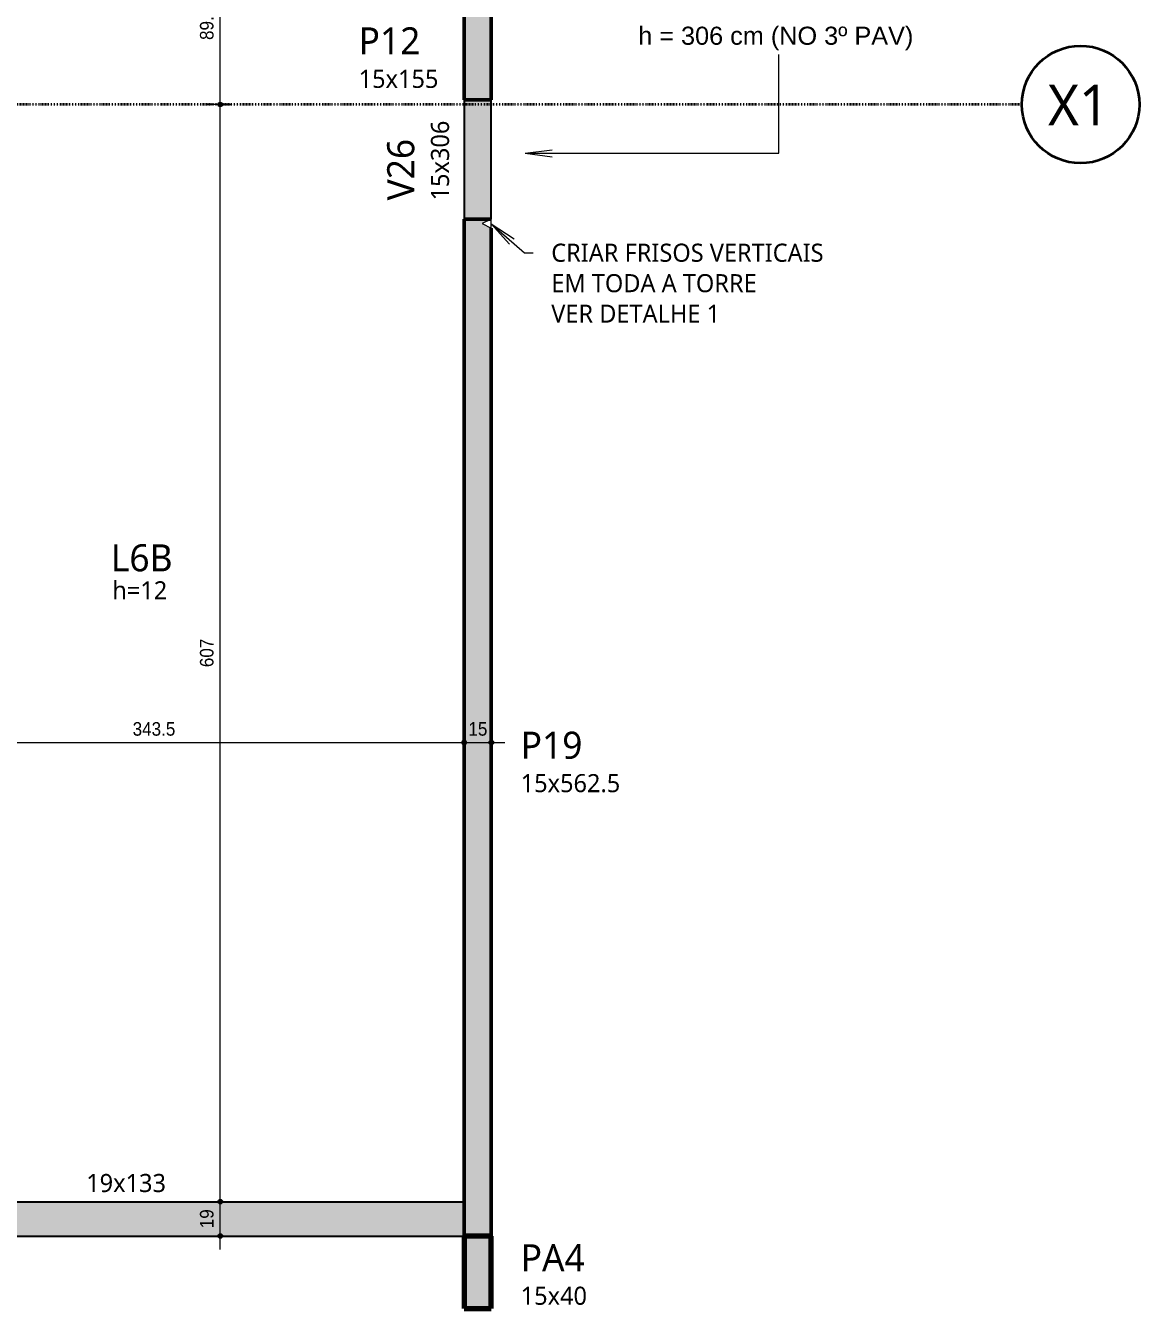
# Model space of a CAD drawing. Header units: centimetres. Extents: x -2198 to 42786, y -3196 to 88064.
# Drawn here: x 1091 to 1707, y -782 to -73 of the extents above; entities that cross this region are included whole.
import ezdxf

# ---------------------------------------------------------------- set-up
doc = ezdxf.new("R2010")
doc.units = ezdxf.units.CM
doc.linetypes.add('Dash dot', pattern=[1.5875, 0.635, -0.47625, 0, -0.47625])
for name, color, linetype, lineweight in [('A-ANNO-DIMS', 7, 'Continuous', 9), ('A-ANNO-DIMS-50', 7, 'Continuous', 9), ('A-FLOR', 7, 'Continuous', 25), ('A-FLOR-IDEN', 7, 'Continuous', 9), ('G-ANNO-TEXT', 7, 'Continuous', 9), ('S-BEAM', 7, 'Continuous', 25), ('S-BEAM-IDEN', 7, 'Continuous', 9), ('S-COLS', 7, 'Continuous', 25), ('S-COLS-IDEN', 7, 'Continuous', 9), ('S-GRID', 7, 'Continuous', 9), ('S-GRID-IDEN', 7, 'Continuous', 9)]:
    doc.layers.add(name, color=color, linetype=linetype, lineweight=lineweight)
doc.layers.add('A-DETL', color=7, linetype='Continuous', lineweight=18, true_color=0x00a600)
doc.styles.add('Arial_1', font='arial.ttf', dxfattribs={"height": 10})
doc.styles.add('Arial_2', font='arial.ttf', dxfattribs={"width": 0.9, "height": 7.5})
doc.styles.add('Gadugi', font='gadugi.ttf', dxfattribs={"height": 15})
doc.styles.add('Gadugi_1', font='gadugi.ttf', dxfattribs={"height": 10})
doc.styles.add('Gadugi_4', font='gadugi.ttf', dxfattribs={"height": 22.5})
doc.dimstyles.new('PED_1_5mm_ESQ', dxfattribs={"dimscale": 30.48, "dimtxt": 7.651945, "dimasz": 0.328084, "dimexe": 0.246063, "dimexo": 0.246063, "dimgap": 0.049213, "dimtad": 1, "dimdec": 1, "dimrnd": 0.5, "dimdsep": 46, "dimtxsty": 'Arial_2', "dimblk1": 'DOTSMALL', "dimblk2": 'DOTSMALL', "dimsah": 1, "dimcen": 0.09, "dimdle": 0.246063, "dimazin": 0, "dimtfac": 1, "dimtdec": 4, "dimtix": 1, "dimtmove": 0, "dimatfit": 3, "dimfxl": 1, "dimtvp": 1, "dimtolj": 1, "dimtzin": 0, "dimarcsym": 2})

# ---------------------------------------------------------------- blocks, each defined once
blk = doc.blocks.new('TQS - Pilar retangular - 15_0 x 40_0-2890008-PL E 001 - FORMA DO PAVIMENTO TIPO 1')
at = {"layer": 'S-COLS', "lineweight": 70, "true_color": 0x808080}
blk.add_hatch(color=8, dxfattribs=at).paths.add_polyline_path([(-7.5, 20), (-7.5, -20), (7.5, -20), (7.5, 20)], flags=0)
at = {"layer": 'S-COLS', "color": 190, "lineweight": 70, "true_color": 0x8000ff}
for p, q in [((-7.5, 20), (-7.5, -20)), ((7.5, 20), (-7.5, 20)), ((7.5, -20), (7.5, 20)), ((-7.5, -20), (7.5, -20))]:
    blk.add_line(p, q, dxfattribs=at)
blk = doc.blocks.new('Eixo - X1-2173051-PL E 001 - FORMA DO PAVIMENTO TIPO 1')
at = {"layer": 'S-GRID-IDEN', "color": 152, "lineweight": 35, "true_color": 0x0070c0}
blk.add_circle((0, 0), 0.65, dxfattribs=at)
blk = doc.blocks.new('DIMBLOCK63-PL E 001 - FORMA DO PAVIMENTO TIPO 1')
at = {"layer": 'A-ANNO-DIMS-50'}
h = blk.add_hatch(color=256, dxfattribs=at)
edge = h.paths.add_edge_path(flags=0)
edge.add_arc((989.65, -469.34), 1.25, 0, 360)
h = blk.add_hatch(color=256, dxfattribs=at)
edge = h.paths.add_edge_path(flags=0)
edge.add_arc((1333.15, -469.34), 1.25, 0, 360)
for p, q in [((989.65, -348.38), (989.65, -476.84)), ((989.65, -469.34), (989.65, -348.38)), ((1333.15, -475.07), (1333.15, -461.84)), ((989.65, -469.34), (1333.15, -469.34)), ((1333.15, -469.34), (1333.15, -475.07))]:
    blk.add_line(p, q, dxfattribs=at)
for centre in [(989.65, -469.34), (1333.15, -469.34)]:
    blk.add_circle(centre, 1.25, dxfattribs=at)
at = {"layer": 'A-ANNO-DIMS-50', "color": 0, "insert": (1149.74, -458.1), "char_height": 7.5, "width": 27.9708, "attachment_point": 1, "line_spacing_factor": 0.941778, "style": 'Arial_2'}
blk.add_mtext('343.5', dxfattribs=at)
blk = doc.blocks.new('_DotSmall')
at = {"color": 0, "linetype": 'ByBlock', "const_width": 0.5}
blk.add_lwpolyline([(-0.0625, 0, 1), (0.0625, 0, 1)], format="xyb", close=True, dxfattribs=at)
blk = doc.blocks.new('DIMBLOCK64-PL E 001 - FORMA DO PAVIMENTO TIPO 1')
at = {"layer": 'A-ANNO-DIMS-50'}
h = blk.add_hatch(color=256, dxfattribs=at)
edge = h.paths.add_edge_path(flags=0)
edge.add_arc((1333.15, -469.34), 1.25, 0, 360)
h = blk.add_hatch(color=256, dxfattribs=at)
edge = h.paths.add_edge_path(flags=0)
edge.add_arc((1348.15, -469.34), 1.25, 0, 360)
for p, q in [((1333.15, -475.07), (1333.15, -461.84)), ((1348.15, -475.07), (1348.15, -461.84)), ((1333.15, -469.34), (1355.65, -469.34)), ((1333.15, -469.34), (1333.15, -475.07)), ((1348.15, -469.34), (1348.15, -475.07))]:
    blk.add_line(p, q, dxfattribs=at)
for centre in [(1333.15, -469.34), (1348.15, -469.34)]:
    blk.add_circle(centre, 1.25, dxfattribs=at)
at = {"layer": 'A-ANNO-DIMS-50', "color": 0, "insert": (1335.47, -458.1), "char_height": 7.5, "width": 12.4315, "attachment_point": 1, "line_spacing_factor": 0.941778, "style": 'Arial_2'}
blk.add_mtext('15', dxfattribs=at)
blk = doc.blocks.new('DIMBLOCK74-PL E 001 - FORMA DO PAVIMENTO TIPO 1')
at = {"layer": 'A-ANNO-DIMS-50'}
h = blk.add_hatch(color=256, dxfattribs=at)
edge = h.paths.add_edge_path(flags=0)
edge.add_arc((1198.2, -723.38), 1.25, 0, 360)
h = blk.add_hatch(color=256, dxfattribs=at)
edge = h.paths.add_edge_path(flags=0)
edge.add_arc((1198.2, -742.38), 1.25, 0, 360)
for p, q in [((1203.93, -723.38), (1190.7, -723.38)), ((1198.2, -749.88), (1198.2, -723.38)), ((1198.2, -723.38), (1203.93, -723.38)), ((1203.93, -742.38), (1190.7, -742.38)), ((1198.2, -742.38), (1203.93, -742.38))]:
    blk.add_line(p, q, dxfattribs=at)
for centre in [(1198.2, -723.38), (1198.2, -742.38)]:
    blk.add_circle(centre, 1.25, dxfattribs=at)
at = {"layer": 'A-ANNO-DIMS-50', "color": 0, "insert": (1186.96, -738.06), "char_height": 7.5, "width": 12.4315, "attachment_point": 1, "rotation": 90, "line_spacing_factor": 0.941778, "style": 'Arial_2'}
blk.add_mtext('19', dxfattribs=at)
blk = doc.blocks.new('DIMBLOCK75-PL E 001 - FORMA DO PAVIMENTO TIPO 1')
at = {"layer": 'A-ANNO-DIMS-50'}
h = blk.add_hatch(color=256, dxfattribs=at)
edge = h.paths.add_edge_path(flags=0)
edge.add_arc((1198.2, -116.45), 1.25, 0, 360)
h = blk.add_hatch(color=256, dxfattribs=at)
edge = h.paths.add_edge_path(flags=0)
edge.add_arc((1198.2, -723.38), 1.25, 0, 360)
for p, q in [((1198.2, -723.38), (1198.2, -108.95)), ((1203.93, -116.45), (1190.7, -116.45)), ((1198.2, -116.45), (1203.93, -116.45)), ((1203.93, -723.38), (1190.7, -723.38)), ((1198.2, -723.38), (1203.93, -723.38))]:
    blk.add_line(p, q, dxfattribs=at)
for centre in [(1198.2, -116.45), (1198.2, -723.38)]:
    blk.add_circle(centre, 1.25, dxfattribs=at)
at = {"layer": 'A-ANNO-DIMS-50', "color": 0, "insert": (1186.96, -427.68), "char_height": 7.5, "width": 18.6472, "attachment_point": 1, "rotation": 90, "line_spacing_factor": 0.941778, "style": 'Arial_2'}
blk.add_mtext('607', dxfattribs=at)
blk = doc.blocks.new('DIMBLOCK76-PL E 001 - FORMA DO PAVIMENTO TIPO 1')
at = {"layer": 'A-ANNO-DIMS-50'}
h = blk.add_hatch(color=256, dxfattribs=at)
edge = h.paths.add_edge_path(flags=0)
edge.add_arc((1198.2, -26.88), 1.25, 0, 360)
h = blk.add_hatch(color=256, dxfattribs=at)
edge = h.paths.add_edge_path(flags=0)
edge.add_arc((1198.2, -116.45), 1.25, 0, 360)
for p, q in [((1203.93, -26.88), (1190.7, -26.88)), ((1198.2, -123.95), (1198.2, -26.88)), ((1198.2, -26.88), (1203.93, -26.88)), ((1203.93, -116.45), (1190.7, -116.45)), ((1198.2, -116.45), (1203.93, -116.45))]:
    blk.add_line(p, q, dxfattribs=at)
for centre in [(1198.2, -26.88), (1198.2, -116.45)]:
    blk.add_circle(centre, 1.25, dxfattribs=at)
at = {"layer": 'A-ANNO-DIMS-50', "color": 0, "insert": (1186.96, -80.73), "char_height": 7.5, "width": 21.7551, "attachment_point": 1, "rotation": 90, "line_spacing_factor": 0.941778, "style": 'Arial_2'}
blk.add_mtext('89.5', dxfattribs=at)

msp = doc.modelspace()

# ---------------------------------------------------------------- hatches: boundary and pattern name
at = {"layer": 'S-BEAM', "true_color": 0xe6b8b7}
msp.add_hatch(color=9, dxfattribs=at).paths.add_polyline_path([(1343.15, -179.85), (1348.15, -179.85), (1348.15, -113.88), (1333.15, -113.88), (1333.15, -179.85)], flags=0)
at = {"layer": 'S-BEAM', "true_color": 0xccffcc}
msp.add_hatch(color=254, dxfattribs=at).paths.add_polyline_path([(1333.15, -742.38), (1333.15, -723.38), (1025.4, -723.38), (1025.4, -742.38)], flags=0)
at = {"layer": 'S-COLS', "true_color": 0x808080}
for points in [[(1348.15, -113.88), (1348.15, 41.1), (1333.15, 41.1), (1333.15, -113.88)], [(1333.15, -742.38), (1348.15, -742.38), (1348.15, -184.85), (1343.15, -182.35), (1348.15, -179.85), (1333.15, -179.85), (1333.15, -351.8)]]:
    msp.add_hatch(color=8, dxfattribs=at).paths.add_polyline_path(points, flags=0)

# ---------------------------------------------------------------- linework, layer by layer
at = {"layer": 'A-DETL', "color": 7}
for p, q in [((1348.15, -179.85), (1343.15, -182.35)), ((1343.15, -182.35), (1348.15, -184.85)), ((1348.15, -184.85), (1348.15, -179.85))]:
    msp.add_line(p, q, dxfattribs=at)
at = {"layer": 'A-FLOR'}
msp.add_line((1333.15, -113.88), (1333.15, -179.85), dxfattribs=at)
at = {"layer": 'G-ANNO-TEXT'}
for p, q in [((1507.18, -143.44), (1507.18, -88.76)), ((1366.83, -143.44), (1381.83, -141.46)), ((1366.83, -143.44), (1381.83, -145.41)), ((1366.83, -143.44), (1507.18, -143.44))]:
    msp.add_line(p, q, dxfattribs=at)
at = {"layer": 'G-ANNO-TEXT', "color": 1, "true_color": 0xff0000}
for p, q in [((1348.1, -182.48), (1360.75, -190.78)), ((1348.1, -182.48), (1358.17, -193.77)), ((1348.1, -182.48), (1366.58, -198.42)), ((1366.58, -198.42), (1371.31, -198.42))]:
    msp.add_line(p, q, dxfattribs=at)
at = {"layer": 'S-BEAM'}
for p, q in [((1348.15, -179.85), (1348.15, -113.88)), ((1025.4, -723.38), (1333.15, -723.38)), ((1025.4, -742.38), (1333.15, -742.38))]:
    msp.add_line(p, q, dxfattribs=at)
at = {"layer": 'S-COLS', "lineweight": 50}
for p, q in [((1333.15, -113.88), (1333.15, 41.1)), ((1348.15, 41.1), (1348.15, -113.88)), ((1348.15, -113.88), (1333.15, -113.88)), ((1333.15, -742.38), (1333.15, -179.85)), ((1333.15, -179.85), (1348.15, -179.85)), ((1348.15, -184.85), (1348.15, -742.38))]:
    msp.add_line(p, q, dxfattribs=at)
at = {"layer": 'S-GRID', "color": 152, "linetype": 'Dash dot', "lineweight": 35, "true_color": 0x0070c0}
msp.add_line((1641.66, -116.45), (-2132.88, -116.45), dxfattribs=at)

# ---------------------------------------------------------------- block references
at = {"layer": 'S-COLS', "color": 190, "lineweight": 70, "true_color": 0x8000ff, "rotation": 180}
msp.add_blockref('TQS - Pilar retangular - 15_0 x 40_0-2890008-PL E 001 - FORMA DO PAVIMENTO TIPO 1', (1340.65, -762.38), dxfattribs=at)
at = {"layer": 'S-GRID-IDEN', "color": 152, "true_color": 0x0070c0, "xscale": 49.99999999999998, "yscale": 49.99999999999998, "zscale": 49.99999999999998, "rotation": 89.99999999999982}
msp.add_blockref('Eixo - X1-2173051-PL E 001 - FORMA DO PAVIMENTO TIPO 1', (1674.16, -116.45), dxfattribs=at)

# ---------------------------------------------------------------- texts
at = {"layer": 'A-FLOR-IDEN', "attachment_point": 1}
for s, insert, char_height, width, style in [('L6B', (1137.69, -359.7), 15, 40.8861, 'Gadugi'), ('h=12', (1138.47, -380.17), 10, 39.6835, 'Gadugi_1')]:
    msp.add_mtext(s, dxfattribs=dict(at, insert=insert, char_height=char_height, width=width, style=style))
at = {"layer": 'G-ANNO-TEXT', "insert": (1429.42, -73.39), "char_height": 10, "width": 188.3966, "attachment_point": 1, "style": 'Arial_1'}
msp.add_mtext('h = 306 cm (NO 3º PAV)', dxfattribs=at)
at = {"layer": 'G-ANNO-TEXT', "color": 1, "true_color": 0xff0000, "char_height": 10, "attachment_point": 1, "style": 'Gadugi_1'}
for s, insert, width in [('CRIAR FRISOS VERTICAIS', (1381.31, -193.42), 190.8016), ('EM TODA A TORRE', (1381.31, -210.28), 147.1097), ('VER DETALHE 1', (1381.31, -227.15), 119.4514)]:
    msp.add_mtext(s, dxfattribs=dict(at, insert=insert, width=width))
at = {"layer": 'S-BEAM-IDEN', "attachment_point": 1, "rotation": 90}
for s, insert, char_height, width, style in [('15x306', (1314.76, -169.52), 10, 54.1139, 'Gadugi_1'), ('V26', (1290.54, -169.52), 15, 44.0928, 'Gadugi')]:
    msp.add_mtext(s, dxfattribs=dict(at, insert=insert, char_height=char_height, width=width, style=style))
at = {"layer": 'S-BEAM-IDEN', "insert": (1124.02, -708.04), "char_height": 10, "width": 54.1139, "attachment_point": 1, "style": 'Gadugi_1'}
msp.add_mtext('19x133', dxfattribs=at)
at = {"layer": 'S-COLS-IDEN', "attachment_point": 1}
for s, insert, char_height, width, style in [('P12', (1274.73, -73.75), 15, 42.4894, 'Gadugi'), ('15x155', (1274.73, -97.24), 10, 54.1139, 'Gadugi_1'), ('P19', (1364.39, -463.35), 15, 42.4894, 'Gadugi'), ('15x562.5', (1364.39, -486.84), 10, 66.9409, 'Gadugi_1'), ('PA4', (1364.39, -746.91), 15, 44.8945, 'Gadugi'), ('15x40', (1364.39, -770.4), 10, 44.8945, 'Gadugi_1')]:
    msp.add_mtext(s, dxfattribs=dict(at, insert=insert, char_height=char_height, width=width, style=style))
at = {"layer": 'S-GRID-IDEN', "color": 152, "true_color": 0x0070c0, "insert": (1656.09, -105.54), "char_height": 22.5, "width": 43.692, "attachment_point": 1, "style": 'Gadugi_4'}
msp.add_mtext('X1', dxfattribs=at)

# ---------------------------------------------------------------- dimensions: what is measured, and where the dimension line sits
at = {"layer": 'A-ANNO-DIMS'}
for base, p1, p2, override, picture, middle in [((1198.2, -26.88), (1196.43, -116.45), (1196.43, -26.88), {"dimpost": '<>', "dimfxl": 89.568642}, 'DIMBLOCK76-PL E 001 - FORMA DO PAVIMENTO TIPO 1', (1192.87, -71.67)), ((1198.2, -116.45), (1196.43, -723.38), (1196.43, -116.45), {"dimpost": '<>', "dimfxl": 606.93146}, 'DIMBLOCK75-PL E 001 - FORMA DO PAVIMENTO TIPO 1', (1192.87, -419.92)), ((1198.2, -723.38), (1196.43, -742.38), (1196.43, -723.38), {"dimpost": '<>', "dimfxl": 19}, 'DIMBLOCK74-PL E 001 - FORMA DO PAVIMENTO TIPO 1', (1192.87, -732.88))]:
    dim = msp.add_linear_dim(base=base, p1=p1, p2=p2, angle=90, dimstyle='PED_1_5mm_ESQ', override=override, dxfattribs=at)
    dim.commit()
    dim.dimension.update_dxf_attribs({"geometry": picture, "text_midpoint": middle})
for base, p1, p2, override, picture, middle in [((1333.15, -469.34), (989.65, -340.88), (1333.15, -467.57), {"dimpost": '<>', "dimfxl": 366.121385}, 'DIMBLOCK63-PL E 001 - FORMA DO PAVIMENTO TIPO 1', (1161.4, -464.01)), ((1348.15, -469.34), (1333.15, -467.57), (1348.15, -467.57), {"dimpost": '<>', "dimfxl": 15}, 'DIMBLOCK64-PL E 001 - FORMA DO PAVIMENTO TIPO 1', (1340.65, -464.01))]:
    dim = msp.add_linear_dim(base=base, p1=p1, p2=p2, dimstyle='PED_1_5mm_ESQ', override=override, dxfattribs=at)
    dim.commit()
    dim.dimension.update_dxf_attribs({"geometry": picture, "text_midpoint": middle})

doc.saveas('drawing.dxf')
